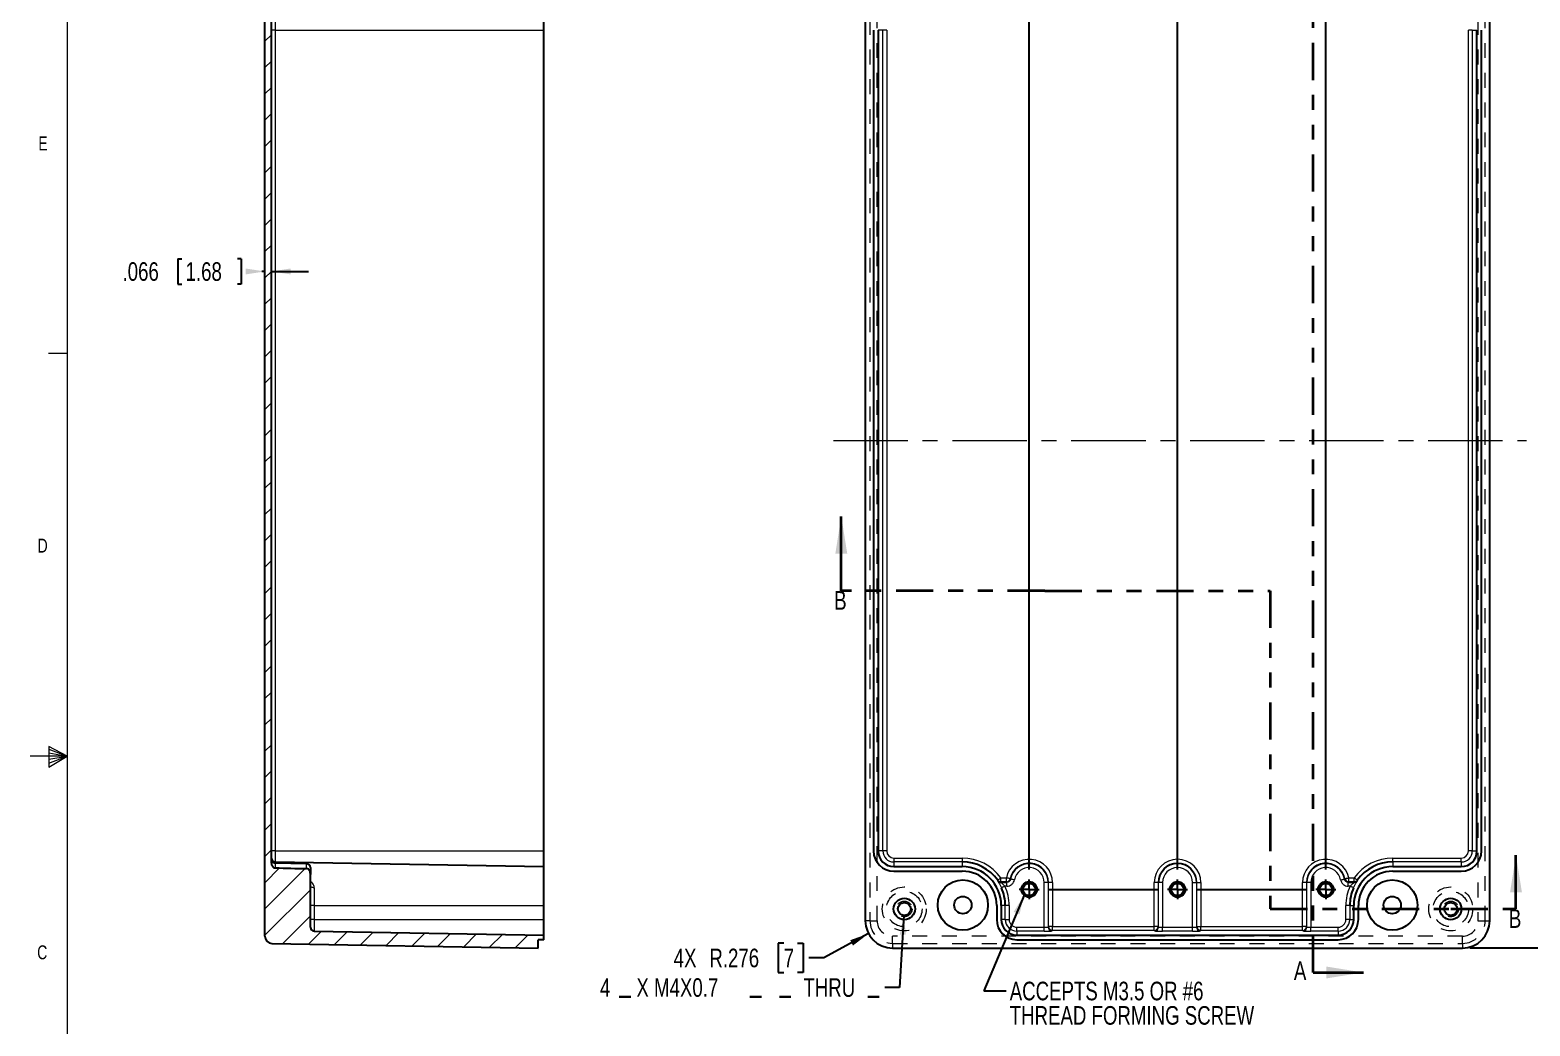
# Paper-space layout 'Sheet1' of a CAD drawing. Header units: inches. Extents: x 0.3 to 21.8, y 0.2 to 16.9.
# Drawn here: x 0.27 to 10.36, y 6.72 to 13.42 of the extents above; entities that cross this region are included whole.
import ezdxf

# ---------------------------------------------------------------- set-up
doc = ezdxf.new("R2010")
doc.units = ezdxf.units.IN
doc.header["$MEASUREMENT"] = 0
for name, pattern in [('CENTERX2', [0.8, 0.5, -0.1, 0.1, -0.1]), ('HIDDEN', [0.075, 0.05, -0.025]), ('PHANTOM', [0.5, 0.25, -0.05, 0.05, -0.05, 0.05, -0.05])]:
    doc.linetypes.add(name, pattern=pattern)
doc.layers.add('SLD-0', color=7, linetype='Continuous')
doc.styles.add('SLDTEXTSTYLE1', font='TXT', dxfattribs={"width": 0.75})
doc.dimstyles.new('SLDDIMSTYLE0', dxfattribs={"dimtxt": 0.125, "dimasz": 0.13, "dimexe": 0, "dimexo": 0.0625, "dimgap": 0.03125, "dimtad": 0, "dimtih": 1, "dimtoh": 1, "dimdec": 3, "dimlfac": 1.5, "dimrnd": 1e-09, "dimzin": 12, "dimdsep": 46, "dimtxsty": 'SLDTEXTSTYLE1', "dimsah": 1, "dimcen": 0.09, "dimadec": 0, "dimazin": 3, "dimtfac": 1, "dimtdec": 3, "dimtofl": 0, "dimtmove": 0, "dimatfit": 3, "dimfxl": 0, "dimfrac": 2, "dimtolj": 1, "dimtzin": 12, "dimarcsym": 0})
doc.dimstyles.new('SLDDIMSTYLE2', dxfattribs={"dimtxt": 0.125, "dimasz": 0.13, "dimexe": 0, "dimexo": 0.0625, "dimgap": 0.03125, "dimtad": 0, "dimtih": 1, "dimtoh": 1, "dimdec": 3, "dimlfac": 1.5, "dimrnd": 1e-09, "dimzin": 12, "dimdsep": 46, "dimtxsty": 'SLDTEXTSTYLE1', "dimsah": 1, "dimcen": 0.09, "dimadec": 0, "dimazin": 3, "dimtfac": 1, "dimtdec": 3, "dimtmove": 0, "dimatfit": 0, "dimfxl": 0, "dimfrac": 2, "dimtolj": 1, "dimtzin": 12, "dimarcsym": 0})
doc.dimstyles.new('SLDDIMSTYLE3', dxfattribs={"dimtxt": 0.125, "dimasz": 0.13, "dimexe": 0, "dimexo": 0.0625, "dimgap": 0.03125, "dimtad": 0, "dimtih": 1, "dimtoh": 1, "dimdec": 3, "dimlfac": 1.5, "dimrnd": 1e-09, "dimzin": 12, "dimdsep": 46, "dimtxsty": 'SLDTEXTSTYLE1', "dimsah": 1, "dimcen": 0, "dimadec": 0, "dimazin": 3, "dimtfac": 1, "dimtdec": 3, "dimtofl": 0, "dimtmove": 0, "dimatfit": 3, "dimfxl": 0, "dimfrac": 2, "dimtolj": 1, "dimtzin": 12, "dimarcsym": 0})
doc.dimstyles.new('SLDDIMSTYLE6', dxfattribs={"dimtxt": 0.18, "dimasz": 0.13, "dimexe": 0, "dimexo": 0.0625, "dimgap": 0, "dimtad": 0, "dimtih": 1, "dimtoh": 1, "dimdec": 0, "dimrnd": 1e-09, "dimzin": 0, "dimdsep": 46, "dimtxsty": 'Standard', "dimsah": 1, "dimcen": 0.09, "dimadec": 0, "dimazin": 0, "dimtfac": 0.13, "dimtdec": 0, "dimtofl": 0, "dimtmove": 0, "dimatfit": 3, "dimfxl": 0, "dimfrac": 2, "dimtolj": 1, "dimtzin": 0, "dimarcsym": 0})

# ---------------------------------------------------------------- blocks, each defined once
blk = doc.blocks.new('_D')
at = {"layer": 'SLD-0'}
for p, q in [((9.955, 14.071), (11.972, 14.071)), ((11.847, 14.071), (11.847, 10.758)), ((11.912, 10.743), (11.912, 10.574)), ((11.912, 10.743), (11.937, 10.743)), ((12.29, 10.743), (12.265, 10.743)), ((12.29, 10.743), (12.29, 10.574)), ((11.847, 7.247), (11.847, 10.559)), ((11.912, 10.574), (11.937, 10.574)), ((12.29, 10.574), (12.265, 10.574)), ((9.955, 7.247), (11.972, 7.247))]:
    blk.add_line(p, q, dxfattribs=at)
for points in [[(11.847, 14.071), (11.827, 13.941), (11.867, 13.941)], [(11.847, 7.247), (11.867, 7.377), (11.827, 7.377)]]:
    blk.add_solid(points, dxfattribs=at)
at = {"layer": 'SLD-0', "char_height": 0.125, "attachment_point": 1, "style": 'SLDTEXTSTYLE1'}
for s, insert in [('10.236', (11.353, 10.721)), ('260', (11.963, 10.721))]:
    blk.add_mtext(s, dxfattribs=dict(at, insert=insert))
blk = doc.blocks.new('SW_RADIAL_DIMENSION_0')
at = {"layer": 'SLD-0', "color": 0}
for p, q in [((2.044, 0.584), (2.015, 0.099)), ((0.169, 0.035), (0.13, 0.035)), ((0.13, 0.035), (0.169, 0.035)), ((0.169, 0.035), (0.207, 0.035)), ((0.207, 0.035), (0.169, 0.035)), ((1.047, 0.035), (1.008, 0.035)), ((1.008, 0.035), (1.047, 0.035)), ((1.047, 0.035), (1.085, 0.035)), ((1.085, 0.035), (1.047, 0.035)), ((1.245, 0.035), (1.207, 0.035)), ((1.207, 0.035), (1.245, 0.035)), ((1.245, 0.035), (1.283, 0.035)), ((1.283, 0.035), (1.245, 0.035)), ((1.839, 0.035), (1.801, 0.035)), ((1.801, 0.035), (1.839, 0.035)), ((1.839, 0.035), (1.877, 0.035)), ((1.877, 0.035), (1.839, 0.035)), ((2.015, 0.099), (1.915, 0.099))]:
    blk.add_line(p, q, dxfattribs=at)
blk.add_solid([(2.044, 0.584), (2.016, 0.455), (2.056, 0.453)], dxfattribs=at)
at = {"layer": 'SLD-0', "color": 0, "char_height": 0.125, "attachment_point": 1, "style": 'SLDTEXTSTYLE1'}
for s, insert in [('4', (0, 0.161)), ('X M4X0.7', (0.245, 0.161)), ('THRU', (1.368, 0.161))]:
    blk.add_mtext(s, dxfattribs=dict(at, insert=insert))
blk = doc.blocks.new('_D_7')
at = {"layer": 'SLD-0'}
for p, q in [((5.341, 7.279), (5.303, 7.279)), ((5.303, 7.279), (5.303, 7.081)), ((5.434, 7.279), (5.472, 7.279)), ((5.472, 7.279), (5.472, 7.081)), ((5.911, 7.343), (5.61, 7.18)), ((5.61, 7.18), (5.51, 7.18)), ((5.303, 7.081), (5.341, 7.081)), ((5.472, 7.081), (5.434, 7.081))]:
    blk.add_line(p, q, dxfattribs=at)
blk.add_solid([(5.911, 7.343), (5.788, 7.299), (5.807, 7.263)], dxfattribs=at)
at = {"layer": 'SLD-0', "char_height": 0.125, "attachment_point": 1, "style": 'SLDTEXTSTYLE1'}
for s, insert in [('4X', (4.601, 7.242)), ('R.276', (4.841, 7.242)), ('7', (5.341, 7.242))]:
    blk.add_mtext(s, dxfattribs=dict(at, insert=insert))
blk = doc.blocks.new('SW_NOTE_3')
at = {"layer": 'SLD-0', "color": 0, "char_height": 0.125, "attachment_point": 1, "style": 'SLDTEXTSTYLE1'}
for s, insert in [('ACCEPTS M3.5 OR #6', (0.023, 0.062)), ('THREAD FORMING SCREW', (0.023, -0.102))]:
    blk.add_mtext(s, dxfattribs=dict(at, insert=insert))
blk = doc.blocks.new('SW_CENTERMARKSYMBOL_0')
at = {"layer": 'SLD-0', "color": 0}
for p, q in [((0, 0), (-0.067, 0)), ((0, 0), (0, 0.067)), ((0, 0), (0, -0.067)), ((0, 0), (0.067, 0)), ((0.133, 0), (0.864, 0)), ((0.997, 0), (0.931, 0)), ((0.997, 0), (0.997, 0.067)), ((0.997, 0), (0.997, -0.067)), ((0.997, 0), (1.064, 0)), ((1.131, 0), (1.861, 0)), ((1.995, 0), (1.928, 0)), ((1.995, 0), (1.995, 0.067)), ((1.995, 0), (1.995, -0.067)), ((1.995, 0), (2.061, 0)), ((0, -5.903), (0, -0.133)), ((0.997, -5.903), (0.997, -0.133)), ((1.995, -5.903), (1.995, -0.133)), ((0, -6.037), (-0.067, -6.037)), ((0, -6.037), (0, -5.97)), ((0, -6.037), (0, -6.103)), ((0, -6.037), (0.067, -6.037)), ((0.133, -6.037), (0.864, -6.037)), ((0.997, -6.037), (0.931, -6.037)), ((0.997, -6.037), (0.997, -5.97)), ((0.997, -6.037), (0.997, -6.103)), ((0.997, -6.037), (1.064, -6.037)), ((1.131, -6.037), (1.861, -6.037)), ((1.995, -6.037), (1.928, -6.037)), ((1.995, -6.037), (1.995, -5.97)), ((1.995, -6.037), (1.995, -6.103)), ((1.995, -6.037), (2.061, -6.037))]:
    blk.add_line(p, q, dxfattribs=at)
blk = doc.blocks.new('_D_11')
at = {"layer": 'SLD-0'}
for p, q in [((1.852, 7.949), (1.852, 11.92)), ((1.896, 7.949), (1.896, 11.92)), ((1.268, 11.879), (1.268, 11.71)), ((1.268, 11.879), (1.294, 11.879)), ((1.693, 11.879), (1.668, 11.879)), ((1.693, 11.879), (1.693, 11.71)), ((1.268, 11.71), (1.294, 11.71)), ((1.693, 11.71), (1.668, 11.71)), ((1.852, 11.795), (1.831, 11.795)), ((1.896, 11.795), (2.146, 11.795))]:
    blk.add_line(p, q, dxfattribs=at)
for points in [[(1.852, 11.795), (1.722, 11.815), (1.722, 11.775)], [(1.896, 11.795), (2.026, 11.775), (2.026, 11.815)]]:
    blk.add_solid(points, dxfattribs=at)
at = {"layer": 'SLD-0', "char_height": 0.125, "attachment_point": 1, "style": 'SLDTEXTSTYLE1'}
for s, insert in [('.066', (0.895, 11.857)), ('1.68', (1.319, 11.857))]:
    blk.add_mtext(s, dxfattribs=dict(at, insert=insert))

psp = doc.layouts.new('Sheet1')

# ---------------------------------------------------------------- hatches: boundary and pattern name
at = {"linetype": 'Continuous', "lineweight": 18}
h = psp.add_hatch(dxfattribs=at)
h.set_pattern_fill('ANSI31', style=0)
edge = h.paths.add_edge_path(flags=0)
edge.add_line((3.689273, 14.070647), (1.899492, 14.039406))
edge.add_arc((1.900336, 13.99108), 0.048333, 91, 180)
edge.add_line((1.852002, 13.99108), (1.852002, 7.326067))
edge.add_arc((1.900336, 7.326067), 0.048333, 180, 269)
edge.add_line((1.899492, 7.277741), (3.689273, 7.2465))
edge.add_line((3.689273, 7.2465), (3.689273, 7.302448))
edge.add_line((3.689273, 7.302448), (3.728643, 7.302448))
edge.add_line((3.728643, 7.302448), (3.728643, 7.333114))
edge.add_line((3.728643, 7.333114), (2.184016, 7.360076))
edge.add_arc((2.18447, 7.386072), 0.026, 180, 269, ccw=False)
edge.add_line((2.15847, 7.386072), (2.15847, 7.74009))
edge.add_spline(control_points=[(2.15847, 7.74009), (2.15847, 7.744366), (2.158172, 7.748666), (2.157411, 7.752873), (2.156633, 7.757175), (2.155354, 7.761449), (2.153398, 7.765359), (2.151969, 7.768216), (2.150146, 7.77093), (2.147929, 7.77323), (2.1461, 7.775128), (2.143958, 7.776782), (2.141614, 7.777987), (2.139255, 7.7792), (2.136612, 7.779982), (2.133968, 7.780188), (2.13362, 7.780216), (2.133272, 7.780233), (2.132923, 7.780241)], knot_values=[0.015430159, 0.015430159, 0.015430159, 0.015430159, 0.015897209, 0.015897209, 0.015897209, 0.016396863, 0.016396863, 0.016396863, 0.016761563, 0.016761563, 0.016761563, 0.017062298, 0.017062298, 0.017062298, 0.0173663, 0.0173663, 0.0173663, 0.017405608, 0.017405608, 0.017405608, 0.017405608], weights=[1, 1, 1, 1, 1, 1, 1, 1, 1, 1, 1, 1, 1, 1, 1, 1, 1, 1, 1], degree=3, periodic=0)
edge.add_spline(control_points=[(2.132923, 7.780241), (2.071274, 7.781697), (2.009625, 7.783138), (1.947975, 7.784565), (1.939166, 7.784769), (1.930357, 7.784972), (1.921549, 7.785176)], knot_values=[0.021169698, 0.021169698, 0.021169698, 0.021169698, 0.028218165, 0.028218165, 0.028218165, 0.029225267, 0.029225267, 0.029225267, 0.029225267], weights=[1, 1, 1, 1, 1, 1, 1], degree=3, periodic=0)
edge.add_spline(control_points=[(1.921549, 7.785176), (1.919753, 7.785217), (1.917949, 7.785511), (1.916229, 7.786027), (1.913819, 7.786751), (1.911517, 7.787928), (1.90947, 7.789391), (1.906919, 7.791216), (1.904681, 7.79353), (1.902843, 7.796071), (1.90037, 7.799489), (1.89853, 7.803432), (1.897396, 7.807496), (1.896479, 7.810785), (1.896002, 7.81423), (1.896002, 7.817645)], knot_values=[0.004294521, 0.004294521, 0.004294521, 0.004294521, 0.004501226, 0.004501226, 0.004501226, 0.004790389, 0.004790389, 0.004790389, 0.005151341, 0.005151341, 0.005151341, 0.00563905, 0.00563905, 0.00563905, 0.006032506, 0.006032506, 0.006032506, 0.006032506], weights=[1, 1, 1, 1, 1, 1, 1, 1, 1, 1, 1, 1, 1, 1, 1, 1], degree=3, periodic=0)
edge.add_line((1.896002, 7.817645), (1.896002, 13.499502))
edge.add_spline(control_points=[(1.896002, 13.499502), (1.896002, 13.503178), (1.896556, 13.506892), (1.897617, 13.510411), (1.898606, 13.51369), (1.900054, 13.51687), (1.901924, 13.519739), (1.903494, 13.522148), (1.905392, 13.524382), (1.907569, 13.52626), (1.909761, 13.52815), (1.912304, 13.529721), (1.915022, 13.530718), (1.917015, 13.531448), (1.919145, 13.531884), (1.921266, 13.531963), (1.92136, 13.531967), (1.921454, 13.531969), (1.921549, 13.531972)], knot_values=[0.005396708, 0.005396708, 0.005396708, 0.005396708, 0.005820295, 0.005820295, 0.005820295, 0.006213745, 0.006213745, 0.006213745, 0.006543561, 0.006543561, 0.006543561, 0.00687716, 0.00687716, 0.00687716, 0.007119732, 0.007119732, 0.007119732, 0.007130374, 0.007130374, 0.007130374, 0.007130374], weights=[1, 1, 1, 1, 1, 1, 1, 1, 1, 1, 1, 1, 1, 1, 1, 1, 1, 1, 1], degree=3, periodic=0)
edge.add_spline(control_points=[(1.921549, 13.531972), (1.930357, 13.532175), (1.939166, 13.532379), (1.947975, 13.532583), (2.009625, 13.53401), (2.071274, 13.53545), (2.132923, 13.536906)], knot_values=[0.008753426, 0.008753426, 0.008753426, 0.008753426, 0.009760529, 0.009760529, 0.009760529, 0.016808997, 0.016808997, 0.016808997, 0.016808997], weights=[1, 1, 1, 1, 1, 1, 1], degree=3, periodic=0)
edge.add_spline(control_points=[(2.132923, 13.536906), (2.133704, 13.536924), (2.134485, 13.536991), (2.135258, 13.537103), (2.1374, 13.537416), (2.139512, 13.538102), (2.141446, 13.539075), (2.14347, 13.540093), (2.145347, 13.541444), (2.146998, 13.542997), (2.14941, 13.545266), (2.151405, 13.548021), (2.152963, 13.550945), (2.155165, 13.555079), (2.156578, 13.559665), (2.157411, 13.564274), (2.158172, 13.568481), (2.15847, 13.572781), (2.15847, 13.577057)], knot_values=[0.014491912, 0.014491912, 0.014491912, 0.014491912, 0.014577034, 0.014577034, 0.014577034, 0.014813943, 0.014813943, 0.014813943, 0.015061557, 0.015061557, 0.015061557, 0.01542542, 0.01542542, 0.01542542, 0.015941007, 0.015941007, 0.015941007, 0.016427842, 0.016427842, 0.016427842, 0.016427842], weights=[1, 1, 1, 1, 1, 1, 1, 1, 1, 1, 1, 1, 1, 1, 1, 1, 1, 1, 1], degree=3, periodic=0)
edge.add_line((2.15847, 13.577057), (2.15847, 13.931075))
edge.add_arc((2.18447, 13.931075), 0.026, 91, 180, ccw=False)
edge.add_line((2.184016, 13.957071), (3.728643, 13.984033))
edge.add_line((3.728643, 13.984033), (3.728643, 14.0147))
edge.add_line((3.728643, 14.0147), (3.689273, 14.0147))
edge.add_line((3.689273, 14.0147), (3.689273, 14.070647))

# ---------------------------------------------------------------- linework, layer by layer
at = {"color": 7, "linetype": 'Continuous', "lineweight": 18}
for p, q in [((0.52288, 16.660601), (0.52288, 0.410601)), ((0.52288, 11.243601), (0.39788, 11.243601)), ((0.39889, 8.601141), (0.39889, 8.462331)), ((0.52288, 8.535601), (0.39889, 8.601141)), ((0.39889, 8.582675), (0.52288, 8.535601)), ((0.52288, 8.535601), (0.27288, 8.535601)), ((0.39889, 8.558725), (0.52288, 8.535601)), ((0.39889, 8.462331), (0.52288, 8.535601)), ((0.39889, 8.489637), (0.52288, 8.535601)), ((0.39889, 8.516351), (0.52288, 8.535601))]:
    psp.add_line(p, q, dxfattribs=at)
at = {"color": 7, "linetype": 'PHANTOM', "lineweight": 35}
for p, q in [((8.9008, 7.081861), (8.9008, 14.39913)), ((7.096636, 9.648075), (5.728137, 9.648075)), ((7.096636, 9.648075), (8.612951, 9.648075)), ((8.612951, 9.648075), (8.612951, 7.508967)), ((8.612951, 7.508967), (9.826295, 7.508967)), ((9.826295, 7.508967), (10.264854, 7.508967))]:
    psp.add_line(p, q, dxfattribs=at)
at = {"color": 7, "linetype": 'Continuous', "lineweight": 25}
for p, q in [((1.852002, 7.326067), (1.852002, 13.99108)), ((5.889287, 13.88692), (5.889287, 7.430227)), ((10.088762, 7.430227), (10.088762, 13.88692)), ((3.728643, 13.41838), (3.728643, 13.523367)), ((1.896002, 7.817645), (1.896002, 13.499502)), ((3.728643, 7.898768), (3.728643, 13.41838)), ((5.945234, 13.41838), (5.945234, 7.898768)), ((5.975901, 13.41838), (5.975901, 7.898768)), ((10.002148, 7.898768), (10.002148, 13.41838)), ((10.032814, 7.898768), (10.032814, 13.41838)), ((3.728643, 7.793781), (3.728643, 7.898768)), ((1.921549, 7.825324), (3.728643, 7.793781)), ((2.132923, 7.813389), (1.921549, 7.817079)), ((2.15847, 7.787393), (2.15847, 7.74009)), ((3.728643, 7.531313), (3.728643, 7.793781)), ((6.080888, 7.793781), (6.541486, 7.793781)), ((9.436562, 7.793781), (9.897161, 7.793781)), ((2.15847, 7.386072), (2.15847, 7.74009)), ((6.080888, 7.763114), (6.541486, 7.763114)), ((6.799481, 7.688334), (6.841144, 7.688334)), ((9.136904, 7.688334), (9.178568, 7.688334)), ((9.436562, 7.763114), (9.897161, 7.763114)), ((3.728643, 7.438101), (3.728643, 7.531313)), ((6.773287, 7.531313), (6.773287, 7.438101)), ((6.803953, 7.531313), (6.803953, 7.438101)), ((9.174095, 7.438101), (9.174095, 7.531313)), ((9.204762, 7.438101), (9.204762, 7.531313)), ((3.728643, 7.333114), (3.728643, 7.438101)), ((1.899492, 7.277741), (3.689273, 7.2465)), ((2.184016, 7.360076), (3.728643, 7.333114)), ((3.728643, 7.302448), (3.689273, 7.302448)), ((3.689273, 7.2465), (3.689273, 7.302448)), ((3.728643, 7.302448), (3.728643, 7.333114)), ((6.90894, 7.333114), (9.069108, 7.333114)), ((6.90894, 7.302448), (9.069108, 7.302448)), ((6.073014, 7.2465), (9.905035, 7.2465))]:
    psp.add_line(p, q, dxfattribs=at)
at = {"color": 7, "linetype": 'HIDDEN', "lineweight": 18}
for p, q in [((5.920527, 13.88692), (5.920527, 7.430227)), ((5.968854, 7.430227), (5.968854, 13.88692)), ((10.009195, 13.88692), (10.009195, 7.430227)), ((10.057521, 7.430227), (10.057521, 13.88692)), ((5.920527, 7.430227), (5.889287, 7.430227)), ((5.920527, 7.430227), (5.968854, 7.430227)), ((10.009195, 7.430227), (10.057521, 7.430227)), ((10.057521, 7.430227), (10.088762, 7.430227)), ((6.073014, 7.277741), (6.073014, 7.326067)), ((9.905035, 7.326067), (6.073014, 7.326067)), ((6.073014, 7.277741), (6.073014, 7.2465)), ((6.073014, 7.277741), (9.905035, 7.277741)), ((9.905035, 7.277741), (9.905035, 7.326067)), ((9.905035, 7.277741), (9.905035, 7.2465))]:
    psp.add_line(p, q, dxfattribs=at)
at = {"color": 8, "linetype": 'Continuous', "lineweight": 18}
for p, q in [((1.921549, 13.41838), (1.896002, 13.41838)), ((1.921549, 13.491824), (1.921549, 13.41838)), ((1.921549, 13.41838), (3.728643, 13.41838)), ((1.921549, 13.41838), (1.921549, 7.898768)), ((6.007444, 13.41838), (5.975901, 13.41838)), ((6.007444, 7.898768), (6.007444, 13.41838)), ((6.03344, 13.41838), (6.007444, 13.41838)), ((6.03344, 13.41838), (6.03344, 7.898768)), ((9.970605, 13.41838), (9.944609, 13.41838)), ((9.944609, 7.898768), (9.944609, 13.41838)), ((9.970605, 13.41838), (9.970605, 7.898768)), ((9.970605, 13.41838), (10.002148, 13.41838)), ((1.921549, 7.898768), (1.896002, 7.898768)), ((1.921549, 7.898768), (1.921549, 7.825324)), ((1.921549, 7.898768), (3.728643, 7.898768)), ((6.007444, 7.898768), (5.975901, 7.898768)), ((6.03344, 7.898768), (6.007444, 7.898768)), ((9.970605, 7.898768), (9.944609, 7.898768)), ((9.970605, 7.898768), (10.002148, 7.898768)), ((1.921549, 7.825324), (1.921549, 7.817079)), ((1.921549, 7.817079), (1.921549, 7.785176)), ((2.132923, 7.780241), (2.132923, 7.813389)), ((6.080888, 7.85132), (6.080888, 7.825324)), ((6.080888, 7.85132), (6.541486, 7.85132)), ((6.080888, 7.825324), (6.080888, 7.793781)), ((6.541486, 7.825324), (6.080888, 7.825324)), ((6.541486, 7.85132), (6.541486, 7.825324)), ((6.541486, 7.825324), (6.541486, 7.793781)), ((9.436562, 7.825324), (9.436562, 7.85132)), ((9.436562, 7.85132), (9.897161, 7.85132)), ((9.436562, 7.825324), (9.436562, 7.793781)), ((9.897161, 7.825324), (9.436562, 7.825324)), ((9.897161, 7.825324), (9.897161, 7.85132)), ((9.897161, 7.825324), (9.897161, 7.793781)), ((6.80138, 7.692024), (6.799481, 7.688334)), ((6.80138, 7.692024), (6.80138, 7.71802)), ((6.80138, 7.71802), (6.838109, 7.71802)), ((6.838109, 7.692024), (6.80138, 7.692024)), ((6.838109, 7.692024), (6.838109, 7.71802)), ((6.841144, 7.662338), (6.841144, 7.688334)), ((7.092751, 7.386072), (7.092751, 7.686291)), ((7.118747, 7.686291), (7.092751, 7.686291)), ((7.118747, 7.686291), (7.118747, 7.386964)), ((7.118747, 7.686291), (7.122437, 7.686291)), ((7.122437, 7.390653), (7.122437, 7.686291)), ((7.148433, 7.686291), (7.122437, 7.686291)), ((7.148433, 7.686291), (7.148433, 7.390653)), ((7.858237, 7.686291), (7.832241, 7.686291)), ((7.832241, 7.390653), (7.832241, 7.686291)), ((7.861926, 7.686291), (7.858237, 7.686291)), ((7.858237, 7.686291), (7.858237, 7.390653)), ((7.861926, 7.386964), (7.861926, 7.686291)), ((7.887922, 7.686291), (7.861926, 7.686291)), ((7.887922, 7.686291), (7.887922, 7.386072)), ((8.090126, 7.386072), (8.090126, 7.686291)), ((8.090126, 7.686291), (8.116122, 7.686291)), ((8.116122, 7.686291), (8.116122, 7.386964)), ((8.116122, 7.686291), (8.119812, 7.686291)), ((8.119812, 7.390653), (8.119812, 7.686291)), ((8.119812, 7.686291), (8.145808, 7.686291)), ((8.145808, 7.686291), (8.145808, 7.390653)), ((8.829616, 7.390653), (8.829616, 7.686291)), ((8.855612, 7.686291), (8.829616, 7.686291)), ((8.855612, 7.686291), (8.855612, 7.390653)), ((8.859301, 7.686291), (8.855612, 7.686291)), ((8.885298, 7.686291), (8.859301, 7.686291)), ((8.859301, 7.386964), (8.859301, 7.686291)), ((8.885298, 7.686291), (8.885298, 7.386072)), ((9.136904, 7.662338), (9.136904, 7.688334)), ((9.139939, 7.692024), (9.139939, 7.71802)), ((9.139939, 7.71802), (9.176669, 7.71802)), ((9.176669, 7.692024), (9.139939, 7.692024)), ((9.176669, 7.692024), (9.176669, 7.71802)), ((9.178568, 7.688334), (9.176669, 7.692024)), ((2.184016, 7.65154), (2.184016, 7.531313)), ((6.841144, 7.662338), (6.82841, 7.662338)), ((9.149638, 7.662338), (9.136904, 7.662338)), ((2.184016, 7.531313), (2.15847, 7.531313)), ((2.184016, 7.531313), (2.184016, 7.438101)), ((2.184016, 7.531313), (3.728643, 7.531313)), ((6.830915, 7.531313), (6.803953, 7.531313)), ((6.830915, 7.438101), (6.830915, 7.531313)), ((6.856911, 7.531313), (6.830915, 7.531313)), ((6.856911, 7.531313), (6.856911, 7.438101)), ((9.147134, 7.531313), (9.121138, 7.531313)), ((9.121138, 7.438101), (9.121138, 7.531313)), ((9.147134, 7.531313), (9.147134, 7.438101)), ((9.147134, 7.531313), (9.174095, 7.531313)), ((2.184016, 7.438101), (2.15847, 7.438101)), ((2.184016, 7.438101), (2.184016, 7.360076)), ((2.184016, 7.438101), (3.728643, 7.438101)), ((6.830915, 7.438101), (6.803953, 7.438101)), ((6.830915, 7.438101), (6.856911, 7.438101)), ((6.90894, 7.360076), (6.90894, 7.386072)), ((6.90894, 7.386072), (7.092751, 7.386072)), ((7.092751, 7.360076), (7.092751, 7.386072)), ((7.118747, 7.386964), (7.122437, 7.390653)), ((7.148433, 7.390653), (7.122437, 7.390653)), ((7.148433, 7.364657), (7.144743, 7.360968)), ((7.148433, 7.364657), (7.148433, 7.390653)), ((7.148433, 7.390653), (7.832241, 7.390653)), ((7.832241, 7.364657), (7.148433, 7.364657)), ((7.858237, 7.390653), (7.832241, 7.390653)), ((7.832241, 7.364657), (7.832241, 7.390653)), ((7.83593, 7.360968), (7.832241, 7.364657)), ((7.858237, 7.390653), (7.861926, 7.386964)), ((7.887922, 7.360076), (7.887922, 7.386072)), ((7.887922, 7.386072), (8.090126, 7.386072)), ((8.090126, 7.360076), (8.090126, 7.386072)), ((8.116122, 7.386964), (8.119812, 7.390653)), ((8.119812, 7.390653), (8.145808, 7.390653)), ((8.145808, 7.364657), (8.142118, 7.360968)), ((8.145808, 7.364657), (8.145808, 7.390653)), ((8.145808, 7.390653), (8.829616, 7.390653)), ((8.829616, 7.364657), (8.145808, 7.364657)), ((8.855612, 7.390653), (8.829616, 7.390653)), ((8.829616, 7.364657), (8.829616, 7.390653)), ((8.833305, 7.360968), (8.829616, 7.364657)), ((8.855612, 7.390653), (8.859301, 7.386964)), ((8.885298, 7.360076), (8.885298, 7.386072)), ((8.885298, 7.386072), (9.069108, 7.386072)), ((9.069108, 7.360076), (9.069108, 7.386072)), ((9.147134, 7.438101), (9.121138, 7.438101)), ((9.147134, 7.438101), (9.174095, 7.438101)), ((6.90894, 7.360076), (6.90894, 7.333114)), ((7.092751, 7.360076), (6.90894, 7.360076)), ((8.090126, 7.360076), (7.887922, 7.360076)), ((9.069108, 7.360076), (8.885298, 7.360076)), ((9.069108, 7.360076), (9.069108, 7.333114))]:
    psp.add_line(p, q, dxfattribs=at)
at = {"color": 7, "linetype": 'Continuous', "lineweight": 35}
for p, q in [((5.728137, 9.648075), (5.728137, 10.148075)), ((10.264854, 7.508967), (10.264854, 7.870431)), ((8.9008, 7.081861), (9.239284, 7.081861))]:
    psp.add_line(p, q, dxfattribs=at)
at = {"color": 8, "linetype": 'Continuous', "lineweight": 18, "flags": 128}
for points in [[(6.778278, 7.699289), (6.778768, 7.700165), (6.780267, 7.702852)], [(6.80138, 7.71802), (6.797305, 7.715093), (6.793384, 7.712276), (6.789764, 7.709675), (6.786579, 7.707387), (6.783952, 7.705499), (6.781979, 7.704082), (6.780735, 7.703189), (6.780267, 7.702852)], [(6.863567, 7.712759), (6.863003, 7.712876), (6.861504, 7.713185), (6.859125, 7.713677), (6.855956, 7.714332), (6.852116, 7.715125), (6.84775, 7.716027), (6.843022, 7.717005), (6.838109, 7.71802)], [(6.863567, 7.712759), (6.864333, 7.711972), (6.866701, 7.709569)], [(6.892257, 7.704808), (6.887325, 7.705727), (6.882579, 7.706611), (6.878196, 7.707428), (6.874342, 7.708146), (6.871161, 7.708738), (6.868772, 7.709183), (6.867267, 7.709464), (6.866701, 7.709569)], [(9.085792, 7.704808), (9.090723, 7.705727), (9.09547, 7.706611), (9.099853, 7.707428), (9.103707, 7.708146), (9.106888, 7.708738), (9.109276, 7.709183), (9.110782, 7.709464), (9.111348, 7.709569)], [(9.114481, 7.712759), (9.115045, 7.712876), (9.116545, 7.713185), (9.118924, 7.713677), (9.122093, 7.714332), (9.125932, 7.715125), (9.130298, 7.716027), (9.135026, 7.717005), (9.139939, 7.71802)], [(9.197781, 7.702852), (9.197314, 7.703189), (9.19607, 7.704082), (9.194097, 7.705499), (9.191469, 7.707387), (9.188285, 7.709675), (9.184664, 7.712276), (9.180743, 7.715093), (9.176669, 7.71802)], [(9.197781, 7.702852), (9.198269, 7.701976), (9.199771, 7.699289)], [(2.184016, 7.65154), (2.179008, 7.651779), (2.174206, 7.652415), (2.16979, 7.653424), (2.165925, 7.654768), (2.162757, 7.656397), (2.160406, 7.658249), (2.158958, 7.660254), (2.15847, 7.662338)], [(6.82841, 7.662338), (6.823847, 7.660254), (6.819455, 7.658249), (6.815399, 7.656397), (6.811833, 7.654768), (6.80889, 7.653424), (6.80668, 7.652415), (6.805287, 7.651779), (6.804763, 7.65154)], [(9.173286, 7.65154), (9.172762, 7.651779), (9.171369, 7.652415), (9.169159, 7.653424), (9.166215, 7.654768), (9.162649, 7.656397), (9.158594, 7.658249), (9.154202, 7.660254), (9.149638, 7.662338)]]:
    psp.add_lwpolyline(points, dxfattribs=at)
at = {"color": 7, "linetype": 'Continuous', "lineweight": 25}
for centre, radius in [((6.545455, 7.535214), 0.169), ((6.991649, 7.640201), 0.051995), ((6.991649, 7.640201), 0.041995), ((7.989024, 7.640201), 0.051995), ((7.989024, 7.640201), 0.041995), ((8.9864, 7.640201), 0.051995), ((8.9864, 7.640201), 0.041995), ((9.432594, 7.535214), 0.169), ((6.151754, 7.508967), 0.072178), ((6.545455, 7.535214), 0.058333), ((9.432594, 7.535214), 0.058333), ((9.826295, 7.508967), 0.072178), ((6.151754, 7.508967), 0.043307), ((9.826295, 7.508967), 0.043307)]:
    psp.add_circle(centre, radius, dxfattribs=at)
at = {"color": 7, "linetype": 'HIDDEN', "lineweight": 18}
for centre, radius in [((6.151754, 7.508967), 0.148), ((6.151754, 7.508967), 0.119468), ((9.826295, 7.508967), 0.148), ((9.826295, 7.508967), 0.119468), ((6.151754, 7.508967), 0.052493), ((9.826295, 7.508967), 0.052493)]:
    psp.add_circle(centre, radius, dxfattribs=at)
at = {"color": 7, "linetype": 'Continuous', "lineweight": 25}
for centre, radius, start, end in [((6.080888, 7.898767), 0.135654, 180, 270), ((6.080888, 7.898767), 0.104987, 180, 270), ((9.897161, 7.898767), 0.104987, 270, 0), ((9.897161, 7.898767), 0.135654, 270, 0), ((1.922002, 7.85132), 0.026, 180, 269), ((1.922002, 7.843075), 0.026, 180, 269), ((2.13247, 7.787393), 0.026, 0, 89), ((6.541486, 7.531313), 0.29401, 35.6933011, 90), ((6.541486, 7.531313), 0.262467, 0, 90), ((9.436562, 7.531313), 0.262467, 90, 180), ((9.436562, 7.531313), 0.29401, 90, 144.3066989), ((6.541486, 7.531313), 0.231801, 0, 90), ((6.799485, 7.71434), 0.026006, 254.2531734, 269.9902117), ((9.436562, 7.531313), 0.231801, 90, 180), ((6.541486, 7.531313), 0.289429, 0, 24.5439714), ((9.436562, 7.531313), 0.289429, 155.4560286, 180), ((2.18447, 7.386072), 0.026, 180, 269), ((6.073014, 7.430227), 0.183727, 180, 270), ((6.90894, 7.438101), 0.135654, 180, 270), ((6.90894, 7.438101), 0.104987, 180, 270), ((9.069108, 7.438101), 0.104987, 270, 360), ((9.069108, 7.438101), 0.135654, 270, 0), ((9.905035, 7.430227), 0.183727, 270, 0), ((1.900336, 7.326067), 0.048333, 180, 269)]:
    psp.add_arc(centre, radius, start, end, dxfattribs=at)
at = {"color": 8, "linetype": 'Continuous', "lineweight": 18}
for centre, radius, start, end in [((6.080888, 7.898767), 0.073444, 180, 270), ((6.080888, 7.898767), 0.047448, 180, 270), ((9.897161, 7.898767), 0.073444, 270, 0), ((9.897161, 7.898767), 0.047448, 270, 0), ((6.541486, 7.531313), 0.320006, 35.6933011, 90), ((6.991649, 7.686291), 0.156784, 0, 168.3243168), ((6.991649, 7.686291), 0.130788, 0, 168.3243168), ((6.991649, 7.686291), 0.127098, 0, 169.4467719), ((6.991649, 7.686291), 0.101102, 0, 169.4467719), ((7.989024, 7.686291), 0.156784, 0, 180), ((7.989024, 7.686291), 0.130788, 0, 180), ((7.989024, 7.686291), 0.127098, 0, 180), ((7.989024, 7.686291), 0.101102, 0, 180), ((8.9864, 7.686291), 0.156784, 11.6756832, 180), ((8.9864, 7.686291), 0.130788, 11.6756832, 180), ((8.9864, 7.686291), 0.127098, 10.5532281, 180), ((8.9864, 7.686291), 0.101102, 10.5532281, 180), ((9.436562, 7.531313), 0.320006, 90, 144.3066989), ((6.799486, 7.71434), 0.026007, 215.3622308, 254.2507229), ((6.801384, 7.718028), 0.026004, 215.7027361, 269.9913069), ((6.838102, 7.718028), 0.026005, 270.0152304, 348.3087664), ((9.139946, 7.718028), 0.026005, 191.6912336, 269.9847696), ((9.176665, 7.718028), 0.026004, 270.0086931, 324.2972639), ((9.178564, 7.714339), 0.026005, 270.0095791, 324.6391697), ((6.541486, 7.531313), 0.315425, 0, 24.5439714), ((9.436562, 7.531313), 0.315425, 155.4560286, 180), ((6.90894, 7.438101), 0.078025, 180, 270), ((6.90894, 7.438101), 0.052029, 180, 270), ((7.144752, 7.386973), 0.026005, 180.0202022, 269.9802288), ((7.148443, 7.390663), 0.026006, 180.0212719, 269.9782971), ((7.832231, 7.390663), 0.026006, 270.0216071, 359.9789048), ((7.835921, 7.386973), 0.026005, 270.0198807, 359.9797691), ((8.142127, 7.386973), 0.026005, 180.0202309, 269.9801193), ((8.145818, 7.390663), 0.026006, 180.0210952, 269.9783929), ((8.829606, 7.390663), 0.026006, 270.0217029, 359.9787281), ((8.833296, 7.386973), 0.026005, 270.0197712, 359.9797978), ((9.069108, 7.438101), 0.078025, 270, 0), ((9.069108, 7.438101), 0.052029, 270, 0)]:
    psp.add_arc(centre, radius, start, end, dxfattribs=at)
at = {"color": 7, "linetype": 'HIDDEN', "lineweight": 18}
for centre, radius, start, end in [((6.073014, 7.430227), 0.152486, 180, 270), ((6.073014, 7.430227), 0.10416, 180, 270), ((9.905035, 7.430227), 0.152486, 270, 0), ((9.905035, 7.430227), 0.10416, 270, 0)]:
    psp.add_arc(centre, radius, start, end, dxfattribs=at)
at = {"color": 8, "linetype": 'Continuous', "lineweight": 18}
for centre, major_axis, ratio, start_param, end_param in [((7.092751, 7.38698), (0.026, 0), 0.03491013, 4.71238898, 6.265732015), ((7.887922, 7.38698), (0.026, 0), 0.03491013, 3.159045946, 4.71238898), ((8.090126, 7.38698), (0.026, 0), 0.03491013, 4.71238898, 6.265732015), ((8.885298, 7.38698), (0.026, 0), 0.03491013, 3.159045946, 4.71238898), ((7.092751, 7.360984), (0.052, 0), 0.017455065, 4.71238898, 6.265732015), ((7.887922, 7.360984), (0.052, 0), 0.017455065, 3.159045946, 4.71238898), ((8.090126, 7.360984), (0.052, 0), 0.017455065, 4.71238898, 6.265732015), ((8.885298, 7.360984), (0.052, 0), 0.017455065, 3.159045946, 4.71238898)]:
    psp.add_ellipse(centre, major_axis=major_axis, ratio=ratio, start_param=start_param, end_param=end_param, dxfattribs=at)
at = {"color": 7, "linetype": 'Continuous', "lineweight": 25}
for points, knots in [([(1.896002, 7.817645), (1.896002, 7.813849), (1.896577, 7.81009), (1.898825, 7.802833), (1.90045, 7.799444), (1.904862, 7.793219), (1.907588, 7.7905), (1.914039, 7.786488), (1.917769, 7.785263), (1.921549, 7.785176)], [0, 0, 0, 0, 0.25, 0.25, 0.5, 0.5, 0.75, 0.75, 1, 1, 1, 1]), ([(2.15847, 7.74009), (2.15847, 7.742348), (2.158387, 7.744604), (2.158007, 7.749109), (2.157694, 7.751434), (2.156453, 7.757843), (2.155155, 7.761983), (2.15214, 7.767792), (2.150976, 7.769617), (2.148261, 7.772999), (2.146695, 7.774559), (2.141523, 7.778482), (2.137285, 7.780138), (2.132923, 7.780241)], [0, 0, 0, 0, 0.125, 0.125, 0.25, 0.25, 0.5, 0.5, 0.625, 0.625, 0.75, 0.75, 1, 1, 1, 1])]:
    psp.add_open_spline(points, degree=3, knots=knots, dxfattribs=at)
psp.add_open_spline([(1.921549, 7.785176), (1.992007, 7.783549), (2.062466, 7.781905), (2.132923, 7.780241)], degree=3, dxfattribs=at)
at = {"color": 8, "linetype": 'Continuous', "lineweight": 18}
for points, knots in [([(2.184016, 7.65154), (2.183403, 7.657121), (2.182192, 7.668163), (2.173254, 7.681414), (2.164959, 7.68953), (2.159364, 7.691904), (2.15847, 7.692283)], [0, 0, 0, 0, 0.333768326, 0.660342666, 0.945698587, 1, 1, 1, 1]), ([(6.778278, 7.699289), (6.778245, 7.699231), (6.778444, 7.698846), (6.779263, 7.697477), (6.779878, 7.696499), (6.782285, 7.692696), (6.784534, 7.68917), (6.789838, 7.680371), (6.792774, 7.675292), (6.798864, 7.663906), (6.801872, 7.65787), (6.804763, 7.65154)], [0, 0, 0, 0, 0.125, 0.125, 0.25, 0.25, 0.5, 0.5, 0.75, 0.75, 1, 1, 1, 1]), ([(6.82841, 7.662338), (6.82554, 7.66548), (6.822601, 7.66845), (6.816624, 7.674109), (6.813657, 7.676729), (6.807962, 7.681523), (6.805277, 7.683657), (6.802033, 7.686205), (6.801098, 7.686934), (6.799797, 7.687983), (6.799442, 7.688297), (6.79948, 7.688334)], [0, 0, 0, 0, 0.25, 0.25, 0.5, 0.5, 0.75, 0.75, 0.875, 0.875, 1, 1, 1, 1]), ([(6.866701, 7.709569), (6.865591, 7.703602), (6.862405, 7.698188), (6.85542, 7.692391), (6.852798, 7.690894), (6.847116, 7.688848), (6.844179, 7.688333), (6.841144, 7.688334)], [0, 0, 0, 0, 0.5, 0.5, 0.75, 0.75, 1, 1, 1, 1]), ([(6.841144, 7.662338), (6.847208, 7.662338), (6.853133, 7.66338), (6.86449, 7.667483), (6.869723, 7.670478), (6.879023, 7.678205), (6.882917, 7.682787), (6.889047, 7.69323), (6.891146, 7.698847), (6.892257, 7.704808)], [0, 0, 0, 0, 0.25, 0.25, 0.5, 0.5, 0.75, 0.75, 1, 1, 1, 1]), ([(9.085792, 7.704808), (9.086902, 7.698847), (9.089012, 7.693213), (9.095125, 7.682799), (9.099027, 7.678203), (9.108328, 7.670476), (9.113545, 7.667487), (9.124934, 7.663374), (9.13084, 7.662338), (9.136904, 7.662338)], [0, 0, 0, 0, 0.25, 0.25, 0.5, 0.5, 0.75, 0.75, 1, 1, 1, 1]), ([(9.111348, 7.709569), (9.111607, 7.70983), (9.111866, 7.71009), (9.112124, 7.710351), (9.112915, 7.711152), (9.1137, 7.711954), (9.114481, 7.712759)], [0, 0, 0, 0, 0.001981200001, 0.001981200001, 0.001981200001, 0.008055178346, 0.008055178346, 0.008055178346, 0.008055178346]), ([(9.136904, 7.688334), (9.130835, 7.688333), (9.124929, 7.690473), (9.117951, 7.696277), (9.115999, 7.698581), (9.112947, 7.703793), (9.111903, 7.706586), (9.111348, 7.709569)], [0, 0, 0, 0, 0.5, 0.5, 0.75, 0.75, 1, 1, 1, 1]), ([(9.178568, 7.688334), (9.178646, 7.688259), (9.177124, 7.687075), (9.173918, 7.684558), (9.17268, 7.683581), (9.170074, 7.681481), (9.168697, 7.680353), (9.164417, 7.676751), (9.161445, 7.674128), (9.155455, 7.668458), (9.152509, 7.665482), (9.149638, 7.662338)], [0, 0, 0, 0, 0.25, 0.25, 0.375, 0.375, 0.5, 0.5, 0.75, 0.75, 1, 1, 1, 1]), ([(9.173286, 7.65154), (9.174729, 7.6547), (9.176198, 7.657782), (9.179185, 7.663805), (9.180716, 7.66677), (9.183748, 7.672438), (9.185235, 7.675118), (9.188133, 7.68019), (9.189553, 7.682598), (9.193506, 7.689155), (9.195802, 7.692758), (9.198179, 7.696513), (9.198803, 7.697505), (9.19961, 7.698856), (9.199804, 7.699231), (9.199771, 7.699289)], [0, 0, 0, 0, 0.125, 0.125, 0.25, 0.25, 0.375, 0.375, 0.5, 0.5, 0.75, 0.75, 0.875, 0.875, 1, 1, 1, 1])]:
    psp.add_open_spline(points, degree=3, knots=knots, dxfattribs=at)
for points in [[(6.841144, 7.688334), (6.840122, 7.689564), (6.839111, 7.690794), (6.838109, 7.692024)], [(9.139939, 7.692024), (9.138938, 7.690794), (9.137926, 7.689564), (9.136904, 7.688334)]]:
    psp.add_open_spline(points, degree=3, dxfattribs=at)
at = {"color": 7, "linetype": 'Continuous', "lineweight": 35}
for points in [[(5.728137, 10.148075), (5.688137, 9.898075), (5.768137, 9.898075)], [(10.264854, 7.870431), (10.224854, 7.620431), (10.304854, 7.620431)], [(9.239284, 7.081861), (8.989284, 7.121861), (8.989284, 7.041861)]]:
    psp.add_solid(points, dxfattribs=at)
at = {"layer": 'SLD-0', "linetype": 'CENTERX2', "lineweight": 18}
psp.add_line((5.67487, 10.658574), (10.335625, 10.658574), dxfattribs=at)

# ---------------------------------------------------------------- block references
at = {"layer": 'SLD-0'}
for name, p in [('SW_CENTERMARKSYMBOL_0', (6.991649, 13.676946)), ('SW_RADIAL_DIMENSION_0', (4.105523, 6.882227)), ('SW_NOTE_3', (6.837631, 6.957849))]:
    psp.add_blockref(name, p, dxfattribs=at)

# ---------------------------------------------------------------- texts
at = {"color": 7, "linetype": 'Continuous', "lineweight": 0, "char_height": 0.09375, "attachment_point": 1, "style": 'SLDTEXTSTYLE1'}
for s, insert in [('E', (0.329107, 12.702713)), ('D', (0.324101, 9.998487)), ('C', (0.321231, 7.264284))]:
    psp.add_mtext(s, dxfattribs=dict(at, insert=insert))
at = {"color": 7, "linetype": 'Continuous', "char_height": 0.125, "attachment_point": 1, "style": 'SLDTEXTSTYLE1'}
for s, insert in [('B', (5.680405, 9.645723)), ('B', (10.217121, 7.506615)), ('A', (8.771424, 7.156272))]:
    psp.add_mtext(s, dxfattribs=dict(at, insert=insert))

# ---------------------------------------------------------------- dimensions: what is measured, and where the dimension line sits
at = {"layer": 'SLD-0'}
dim = psp.add_linear_dim(base=(11.847292, 7.2465), p1=(9.905035, 14.070647), p2=(9.905035, 7.2465), angle=90, dimstyle='SLDDIMSTYLE0', dxfattribs=at)
dim.commit()
dim.dimension.update_dxf_attribs({"geometry": '_D', "text_midpoint": (11.847292, 10.658574), "dimtype": 160})
dim = psp.add_linear_dim(base=(1.896002, 11.794668), p1=(1.852002, 7.898767), p2=(1.896002, 7.898767), dimstyle='SLDDIMSTYLE2', dxfattribs=at)
dim.commit()
dim.dimension.update_dxf_attribs({"geometry": '_D_11', "text_midpoint": (1.319106, 11.794668), "dimtype": 160})
dim = psp.add_radius_dim(center=(6.073014, 7.430227), mpoint=(5.911412, 7.342818), text='4X <>', dimstyle='SLDDIMSTYLE3', dxfattribs=at)
dim.commit()
dim.dimension.update_dxf_attribs({"geometry": '_D_7', "text_midpoint": (5.055275, 7.179743), "dimtype": 164})

# ---------------------------------------------------------------- leaders
psp.add_leader([(6.957187, 7.601268), (6.687631, 6.957849), (6.837631, 6.957849)], dimstyle='SLDDIMSTYLE6', dxfattribs=at)

doc.saveas('drawing.dxf')
